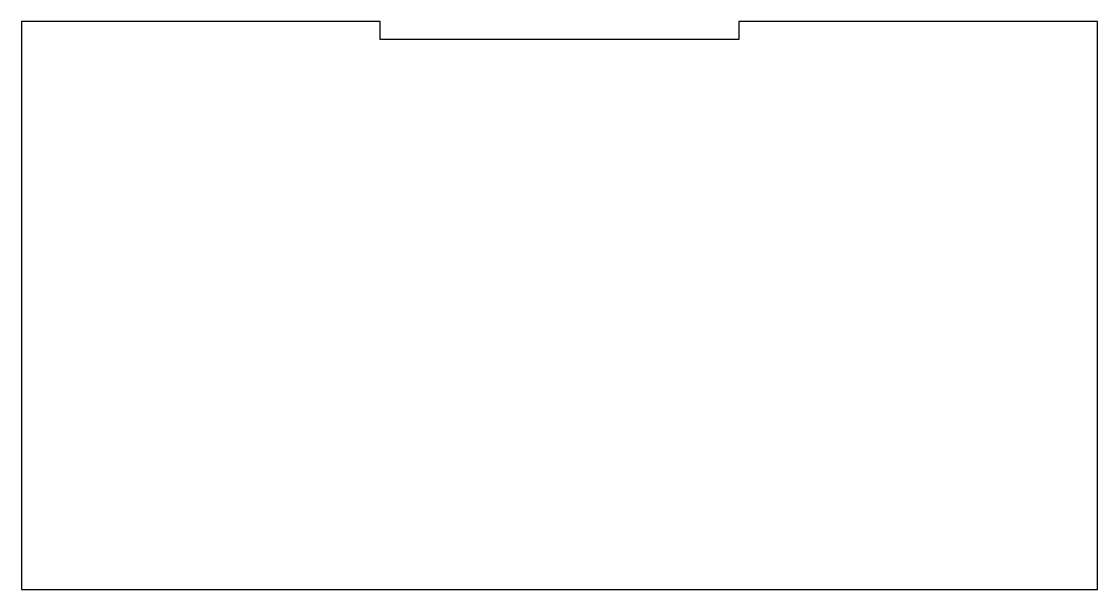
# Model space of a CAD drawing. Header units: millimetres. Extents: x -90 to 90, y -48 to 48.
import ezdxf

# ---------------------------------------------------------------- set-up
doc = ezdxf.new("R2010")
doc.units = ezdxf.units.MM

msp = doc.modelspace()

# ---------------------------------------------------------------- linework, layer by layer
at = {"color": 7, "linetype": 'Continuous', "lineweight": 25}
for p, q in [((-30, 47.5), (-90, 47.5)), ((-90, 47.5), (-90, -47.5)), ((-30, 44.5), (-30, 47.5)), ((30, 47.5), (30, 44.5)), ((90, 47.5), (30, 47.5)), ((90, -47.5), (90, 47.5)), ((30, 44.5), (-30, 44.5)), ((-90, -47.5), (90, -47.5))]:
    msp.add_line(p, q, dxfattribs=at)

doc.saveas('drawing.dxf')
